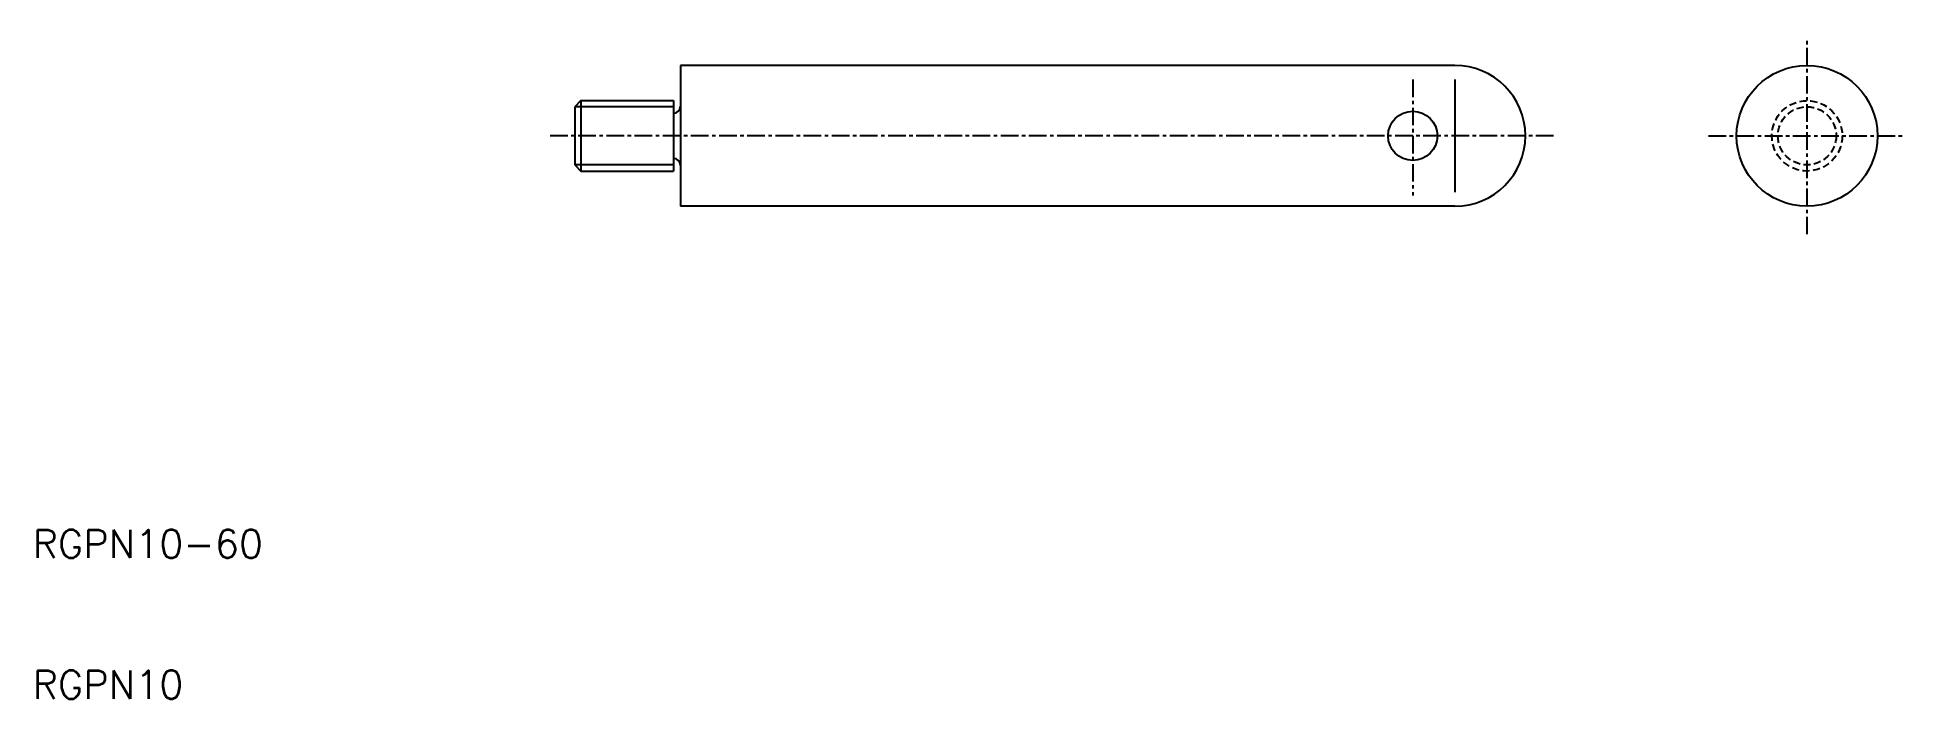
# Model space of a CAD drawing. Extents: x 10 to 143, y 10 to 57.
import ezdxf

# ---------------------------------------------------------------- set-up
doc = ezdxf.new("R2010")
doc.units = 0
doc.linetypes.add('CENTER', pattern=[2, 1.25, -0.25, 0.25, -0.25])
doc.linetypes.add('DASHED', pattern=[0.75, 0.5, -0.25])
doc.layers.get('0').update_dxf_attribs({"linetype": 'CONTINUOUS'})
doc.layers.add('CENTER', color=1, linetype='CENTER')
doc.styles.get("Standard").update_dxf_attribs({"font": 'txt.shx'})

msp = doc.modelspace()

# ---------------------------------------------------------------- linework, layer by layer
at = {"color": 7, "linetype": 'CONTINUOUS'}
for p, q in [((111, 55), (56, 55)), ((56, 55), (56, 45)), ((111, 54), (111, 46)), ((48.933, 52.5), (48.5, 52.067)), ((48.5, 52.067), (48.5, 47.933)), ((48.933, 52.5), (55.5, 52.5)), ((48.933, 52.5), (48.933, 47.5)), ((55.5, 52.5), (55.5, 47.5)), ((48.5, 47.933), (48.933, 47.5)), ((48.933, 47.5), (55.5, 47.5)), ((111, 45), (56, 45))]:
    msp.add_line(p, q, dxfattribs=at)
at = {"color": 3, "linetype": 'CONTINUOUS'}
for p, q in [((55.5, 52.067), (48.5, 52.067)), ((55.5, 47.933), (48.5, 47.933))]:
    msp.add_line(p, q, dxfattribs=at)
at = {"color": 7, "linetype": 'CONTINUOUS'}
for centre, radius in [((136, 50), 5), ((108, 50), 1.75)]:
    msp.add_circle(centre, radius, dxfattribs=at)
at = {"color": 3, "linetype": 'DASHED'}
for radius in [2.5, 2.067]:
    msp.add_circle((136, 50), radius, dxfattribs=at)
at = {"color": 7, "linetype": 'CONTINUOUS'}
for centre, radius, start, end in [((111, 50), 5, 270, 90), ((55.5, 52.1), 0.5, 270, 0), ((55.5, 47.9), 0.5, 0, 89.999999)]:
    msp.add_arc(centre, radius, start, end, dxfattribs=at)
at = {"layer": 'CENTER', "color": 1, "linetype": 'CENTER'}
for p, q in [((136, 43), (136, 57)), ((108, 53.997129), (108, 45.765417)), ((118, 50), (46.5, 50)), ((129, 50), (143, 50))]:
    msp.add_line(p, q, dxfattribs=at)
msp.add_point((136, 50), dxfattribs=at)

# ---------------------------------------------------------------- texts
at = {"color": 7, "linetype": 'CONTINUOUS'}
for s, p in [('RGPN10-60', (10, 20)), ('RGPN10', (10, 10))]:
    msp.add_text(s, height=2, dxfattribs=at).set_placement(p)

doc.saveas('drawing.dxf')
